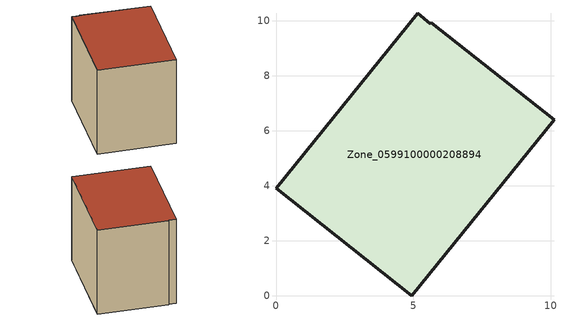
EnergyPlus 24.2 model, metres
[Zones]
Zone_0599100000208894
 floor ground (C_G): 5.15,10.28 5.62,9.9 5.65,9.93 10.11,6.4 4.94,0 0,3.91 z0.54
 wall outside (C_F): 4.94,0 10.11,6.4 5.65,9.93 5.62,9.9 5.15,10.28 0,3.91 4.94,0 z0.54:8.07
 roof outside (C_R): 5.62,9.9 5.15,10.28 0,3.91 4.94,0 10.11,6.4 5.65,9.93 z8.07
[BUILDING]
Pand.0599100000208894: North Axis=0; Terrain=City; Loads Convergence Tolerance Value=0.04; Temperature Convergence Tolerance Value=0.4; Solar Distribution=FullExterior; Maximum Number of Warmup Days=25; Minimum Number of Warmup Days=1
[Site:Location]
Rotterdam.The.Hague.AP_ZH_NLD Design_Conditions: Latitude=51.96; Longitude=4.45; Time Zone=1; Elevation=-4.5
[SITE:GROUNDTEMPERATURE:BUILDINGSURFACE]
18, 18, 18, 18, 18, 18, 18, 18, 18, 18, 18, 18
[MATERIAL] Thermal Absorptance=0.9; Solar Absorptance=0.7; Visible Absorptance=0.7
Name | Roughness | Thickness | Conductivity | Density | Specific Heat
G.TC.1965-1974 | MediumSmooth | 0.15 | 0.882353 | 540 | 1210
F.TC.1965-1974 | Rough | 0.3 | 0.697674 | 1920 | 840
R.TC.1965-1974 | MediumRough | 0.2 | 0.232558 | 1500 | 1000
[CONSTRUCTION]
C_G: G.TC.1965-1974
C_F: F.TC.1965-1974
C_R: R.TC.1965-1974
[ZONE]
Zone_0599100000208894: Type=1; Multiplier=1; Ceiling Height=Autocalculate; Volume=Autocalculate; Floor Area=autocalculate; Part of Total Floor Area=Yes
[ZONEINFILTRATION:DESIGNFLOWRATE]
Infil_Zone_0599100000208894: Zone or ZoneList or Space or SpaceList=Zone_0599100000208894; Schedule=AlwaysOn; Design Flow Rate Calculation Method=Flow/Area; Flow Rate per Floor Area=0.003; Constant Term Coefficient=1; Temperature Term Coefficient=0; Velocity Term Coefficient=0; Velocity Squared Term Coefficient=0
[HVACTEMPLATE:ZONE:IDEALLOADSAIRSYSTEM]
Zone_0599100000208894: Maximum Heating Supply Air Temperature=50; Minimum Cooling Supply Air Temperature=13; Maximum Heating Supply Air Humidity Ratio=0.0156; Minimum Cooling Supply Air Humidity Ratio=0.0077; Heating Limit=NoLimit; Cooling Limit=NoLimit; Dehumidification Control Type=ConstantSensibleHeatRatio; Cooling Sensible Heat Ratio=0.7; Dehumidification Setpoint=60; Humidification Control Type=None; Humidification Setpoint=30; Outdoor Air Method=None; Outdoor Air Flow Rate per Person=0.00944; Outdoor Air Flow Rate per Zone Floor Area=0; Outdoor Air Flow Rate per Zone=0; Demand Controlled Ventilation Type=None; Outdoor Air Economizer Type=NoEconomizer; Heat Recovery Type=None; Sensible Heat Recovery Effectiveness=0.7; Latent Heat Recovery Effectiveness=0.65
[ZONECONTROL:THERMOSTAT]
ThermostatControl_Zone_0599100000208894: Zone or ZoneList=Zone_0599100000208894; Control Type Schedule=DualSetpointControlType; Control 1=Thermostat_Zone_0599100000208894; Temperature Difference Between Cutout And Setpoint=0
[THERMOSTATSETPOINT:DUALSETPOINT]
Thermostat_Zone_0599100000208894: Heating Setpoint Temperature Schedule=HeatingSetpoint_Zone_0599100000208894; Cooling Setpoint Temperature Schedule=CoolingSetpoint_Zone_0599100000208894
[SCHEDULE:COMPACT]
HeatingSetpoint_Zone_0599100000208894: Through: 12/31, For: AllDays, Until: 24:00, 21
CoolingSetpoint_Zone_0599100000208894: Through: 12/31, For: AllDays, Until: 24:00, 24
DualSetpointControlType: Through: 12/31, For: AllDays, Until: 24:00, 4
AlwaysOn: Through: 12/31, For: AllDays, Until: 24:00, 1
